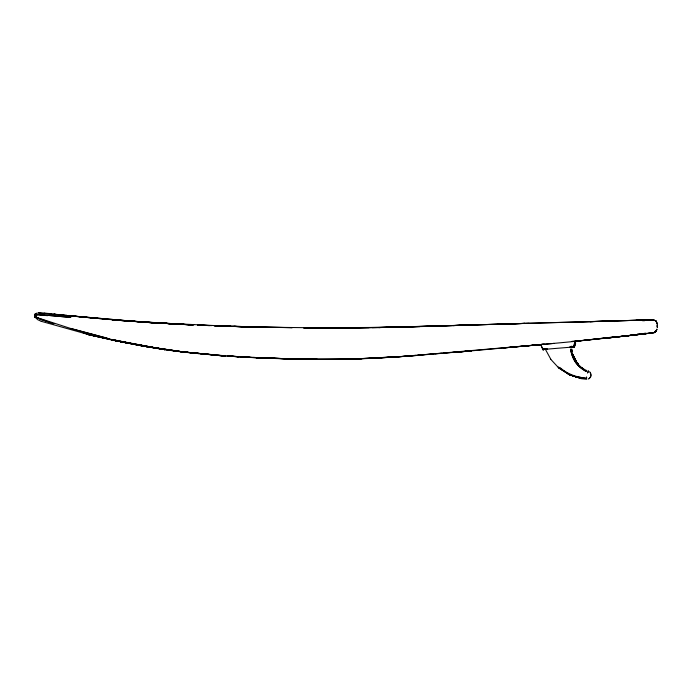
<?xml version="1.0" encoding="UTF-8"?>
<svg xmlns="http://www.w3.org/2000/svg" width="692" height="692" viewBox="0 0 692 692"><rect width="100%" height="100%" fill="white"/><g stroke="black" fill="none" stroke-linecap="round" stroke-linejoin="round"><path stroke-width="1.04" d="M570.537 347.202L571.531 346.389L570.329 346.934C574.801 346.969 567.561 347.799 571.307 346.381L570.649 347.202L544.111 349.382L547.026 349.391L544.595 349.339L546.464 349.46L544.595 349.339L545.78 349.209M546.204 349.477L546.317 348.682L542.64 349.547C545.53 351.155 536.361 342.306 544.872 344.244L570.701 341.796C582.128 337.67 569.075 356.025 575.286 341.338M574.697 345.17C575.614 333.501 576.211 351.796 571.41 346.389M574.083 346.156C572.889 347.99 575.727 345.723 573.971 346.156M576.298 376.612L586.548 378.368L586.574 377.149L586.548 378.368C576.765 377.408 567.111 373.983 559.733 367.348M590.959 375.73L590.259 372.538M570.658 347.194L572.042 346.337M572.137 346.528L570.9 346.943L571.203 346.381L571.211 347.047L570.26 347.15C571.419 348.015 572.483 345.879 572.007 346.865L570.9 346.943M571.298 346.917L574.576 346.13L574.04 346.856L574.619 346.138L573.106 346.761L574.628 346.138L573.659 346.891L574.152 346.856L573.175 346.623M573.538 346.926L574.472 346.649L573.763 346.917L574.291 346.147M655.497 331.805L654.597 332.177L656.544 330.084L655.705 331.451L656.258 330.897M574.135 346.856L574.507 346.138L570.234 347.055L571.929 347.081M588.287 371.223L588.442 371.007M615.171 336.641L613.544 337.324L615.171 336.641L614.816 337.22L576.341 341.225M573.858 346.683L574.516 346.138L572.665 346.796L574.36 346.649L573.867 346.891M574.645 341.338L615.145 336.822L614.366 336.71M574.472 346.519L574.282 346.337M591.08 375.73L590.025 377.745M613.544 337.324L614.47 336.693L614.92 337.186M587.819 372.184L587.482 372.988L587.975 371.846L587.802 372.633M614.384 321.581L614.989 321.114L613.475 321.027L615.119 321.391L614.807 320.967M588.165 371.223L588.563 371.111M570.891 347.142L571.791 346.995M614.643 337.03L613.968 337.134L615.145 336.822L614.531 336.684M614.384 337.16L615.084 336.978L614.582 337.142M590.743 376.803L589.212 378.498M570.9 346.787L572.033 346.528M614.574 321.183L613.908 321.166L615.067 321.235L613.908 321.166M546.343 348.777C548.254 349.175 545.374 348.197 547.035 349.183C543.869 350.074 545.322 348.301 546.455 349.46M543.687 349.719L542.442 349.235L543.142 349.131M570.294 346.623L571.523 346.588M654.597 332.177L655.177 331.84M588.217 379.017L589.324 378.498M546.36 349.027L545.408 349.382L545.4 348.889L546.36 349.027L545.685 348.829M36.961 313.026L34.859 314.41L35.084 317.239M573.971 346.683L574.568 346.519M541.481 344.547L541.239 345.118C540.876 344.166 542.926 351.095 543.583 349.719M546.377 349.175L545.408 349.382L546.403 349.296L545.512 349.538L550.806 359.243M546.818 349.434L546.074 349.417M571.004 347.064L571.86 347.09M542.511 349.218L543.35 349.745M615.249 337.177L652.945 332.791L622.523 336.269M542.857 349.642L543.35 349.572L542.753 349.642M541.551 345.074L541.378 344.547L503.75 347.903L544.535 344.279M574.793 341.372L575.234 341.346M91.223 317.896L38.121 312.81L108.082 319.393L66.224 315.431L140.943 321.936L178.735 324.211M643.984 333.388L646.025 333.155M571.722 341.692L654.148 332.765L604.133 338.362L636.19 334.85M604.142 338.362L645.818 333.743L574.308 341.355M655.298 320.612L656.691 322.256L655.609 320.578L654.718 320.543M544.691 349.339L547.035 349.183L545.806 349.062M546.403 349.469L546.957 349.417M640.723 334.219L645.731 333.743M570.779 347.185L571.324 347.142M452.092 352.418L471.261 350.887L409.145 356.06L377.348 358.006M541.49 344.538L537.52 344.901L541.758 344.529M453.217 352.505L471.261 350.887M541.187 344.538L453.165 352.505M554.162 343.379L404.085 356.397L419.629 355.264M526.621 345.862L539.907 344.694M406.316 356.077C356.415 360.333 306.271 360.074 256.282 357.721M408.444 355.904L415.901 355.307M418.029 355.143L424.412 354.633M426.54 354.46L432.933 353.949M435.06 353.776L441.453 353.266M443.581 353.102L449.964 352.591M544.223 349.382L542.64 349.192L543.073 349.59M404.197 356.397L353.525 358.984L361.458 358.707L354.667 358.94M379.943 357.825L404.258 356.397L373.248 357.998M371.172 358.11L354.996 358.932L380.15 357.825M648.75 320.05L653.023 319.92L639.131 320.344L644.477 320.18M637.384 334.037L638.906 333.977M419.361 326.615L498.292 324.159M453.156 325.569L524.891 323.415L498.119 324.159M589.947 321.659L653.949 319.765M453.225 325.569L509.597 323.821M593.182 321.572L506.414 323.917L654.044 319.765L576.254 322.04M636.052 320.31L645.705 320.015M642.6 320.742L644.745 320.673M470.197 325.032L372.305 327.671M590.008 321.659L614.704 320.95M506.414 323.917L524.821 323.415M523.498 323.449L529.077 323.302M404.266 327.005L419.568 326.615L340.438 328.094M404.18 327.005L378.766 327.567L464.09 325.223L390.816 327.316L304.117 327.904L355.169 327.922L306.002 327.93M340.481 359.243L355.169 358.932L306.002 359.278L289.948 358.793M369.087 327.714L336.009 328.06M570.329 346.934L571.419 346.917M354.987 327.922L380.098 327.584M306.002 359.278L340.698 359.243M36.226 316.91L34.868 316.901L34.635 316.088M290.571 358.958L317.498 359.39L304.999 359.252M261.429 327.152L340.646 328.094M304.108 327.904L306.08 327.93M256.801 327.091L292.232 327.671L233.982 326.468M303.883 327.896L306.167 327.93L303.857 327.887M47.705 315.656L34.738 314.704L36.226 314.99L35.058 314.203L44.357 314.817L39.6 314.376M234.502 326.477L251.499 326.961M301.21 359.183L269.24 358.127M229.156 326.278L214.235 325.785M253.566 326.979L234.458 326.425L243.004 326.745M261.464 358.015L301.323 359.131M253.661 326.979L233.481 326.408L252.589 326.961M219.693 325.975L230.306 326.287L219.632 326.01L228.144 326.278M306.175 359.278L256.715 357.842L261.671 358.015M256.732 357.799L265.304 358.049M267.449 358.119L285.666 358.664M221.751 325.906L256.888 326.987M219.554 325.811L261.637 327.152L256.706 326.987M227.737 356.06L265.399 358.015M268.539 358.119L306.115 359.278M197.722 325.136L209.356 325.595M214.71 325.785L228.628 326.278M147.214 322.411L192.584 324.894L112.199 319.946L178.657 324.176M197.938 325.093L211.89 325.603M214.036 325.681L230.125 326.269M219.727 325.811L221.95 325.906L147.085 322.411L112.139 319.825M182.818 324.444L193.743 324.911M197.531 325.067L210.212 325.603M227.806 356.034L250.132 357.28M253.315 357.418L264.993 357.937M542.744 349.192L543.35 349.572M178.536 324.193L167.879 323.631M180.655 324.297L193.388 324.911M197.627 325.11L202.929 325.37M182.783 324.271L147.085 322.411L182.679 324.323M147.206 322.403L182.809 324.323M615.067 321.235L613.475 321.027M190.43 324.816L140.943 321.936L66.233 315.431M256.879 357.842L219.563 355.653M226.033 355.87L182.8 351.917L188.163 352.418M237.711 356.579L228.092 356.017L238.628 356.787L237.391 356.709M239.769 356.726L256.818 357.747M165.725 323.493L109.137 319.479M225.678 355.878L218.222 355.359L225.601 355.913M228.066 356.06L238.628 356.787M112.19 319.825L147.111 322.368M221.985 355.826L182.593 352.046M570.995 346.787L572.007 346.865L570.874 346.398M198.898 353.655L182.359 351.856L217.158 355.281M222.383 355.697L182.913 351.908M37.87 314.782L34.738 314.704L36.226 314.869M190.214 352.617L216.518 355.169L183.276 351.865M36.226 317.04L34.868 316.901L53.889 323.83L39.6 319.176M73.093 316.132L53.881 314.09L55.36 314.255M44.089 313.009L50.784 313.744L48.328 313.467M580.995 378.628L586.643 379.268M181.218 351.605L140.459 345.585L112.147 340.04L87.322 334.305C118.86 341.658 150.631 348.18 182.809 352.046M163.528 349.382L164.981 349.633L112.182 340.04L147.24 346.761L181.858 351.77L140.459 345.585L124.681 342.263M655.212 320.612L656.215 321.52L655.644 320.673M614.133 337.013L614.254 337.177M167.282 349.892L181.356 351.718L147.171 346.753L112.139 339.98L164.973 349.59L131.688 343.673M164.878 349.555L181.823 351.778M147.232 346.753L164.973 349.59M112.113 339.599L164.981 349.633M128.029 342.947L164.843 349.633M125.901 342.523L112.13 339.815L122.423 341.848M124.482 342.255L129.629 343.267M112.216 339.599L147.232 346.701M144.429 346.147L147.102 346.701M41.252 321.313L89.969 334.963L119.422 341.156M82.824 332.618L89.969 334.963L127.155 343.102M87.322 334.305L92.538 335.577M70.714 328.484L107.277 338.232L70.714 328.484L34.868 316.901L36.226 316.772L36.226 317.273L37.87 317.714L34.868 316.901L36.91 317.567M576.081 376.984L581.072 378.394L569.334 374.718L566.376 372.901M576.401 376.984L569.594 374.718L581.219 378.394L569.481 374.718L559.049 368.135M569.334 374.718L576.194 376.984M84.934 333.241L89.969 334.963M543.185 349.304L542.727 349.209M41.252 321.313L37.757 319.721L35.084 317.239M586.807 370.592C581.816 368.568 577.863 364.658 575.156 360.056M569.481 374.718L560.018 368.663M560.122 368.663L566.687 372.901M655.834 320.941L656.388 321.417M581.73 367.426L582.863 368.507M581.626 367.426L582.75 368.507M589.506 371.716L590.371 372.538M578.521 363.983C574.204 360.229 572.007 354.563 571.722 348.958M576.263 361.804L578.252 363.983M550.702 359.243L559.084 368.317M557.951 366.743L559.153 368.135M575.268 360.056L576.531 361.804L572.699 354.122M573.21 355.688L576.375 361.804L572.595 354.122M573.357 355.688L574.204 358.309M541.083 344.581L541.343 345.118L541.3 344.564M614.314 337.065L615.145 336.822L614.721 336.667M590.769 373.524L591.011 374.623M571.973 349.841L572.172 351.588M657.331 326.183L657.331 327.506L657.331 326.183M654.701 331.987L655.281 331.84L654.701 331.987M655.808 331.442L656.267 330.837L655.808 331.442M656.933 329.202L656.639 330.084L656.933 329.202M35.058 314.203L70.705 317.403L35.058 314.203M656.967 323.147L656.596 322.264L657.279 324.219L656.976 323.138M582.396 368.845C575.415 364.874 571.678 356.778 570.615 349.053C571.895 358.551 577.561 367.227 586.288 371.517L582.396 368.845M657.296 326.408L657.192 325.145L657.296 326.408M541.256 345.135L541.109 344.581L541.256 345.135"/></g></svg>
